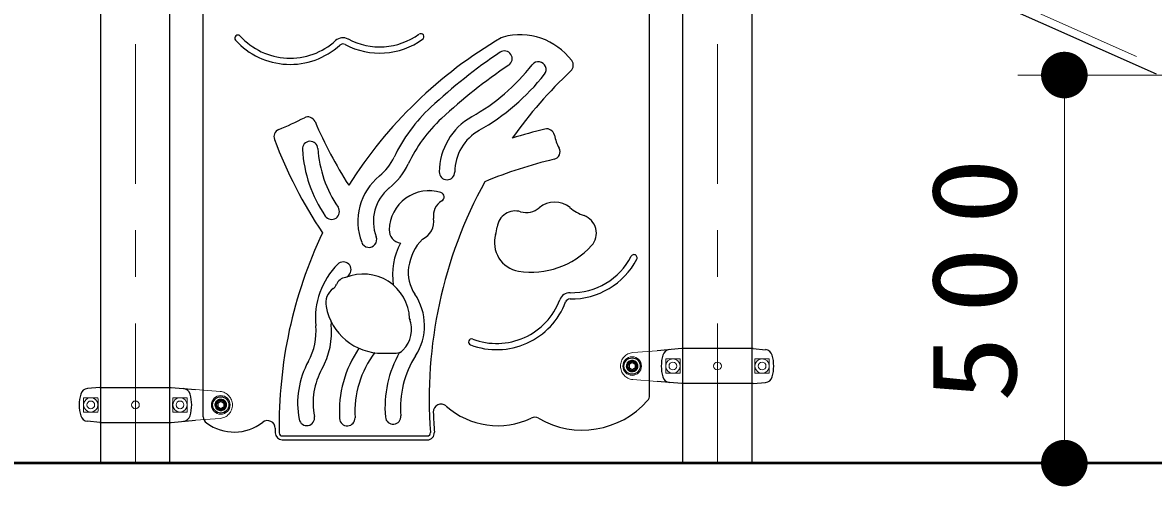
# Model space of a CAD drawing. Units: millimetres on the paper, scale 1:60. Extents: x -385 to 76, y -594 to 267.
# Drawn here: x -308.87 to -284.59, y -111.14 to -101.18 of the extents above; entities that cross this region are included whole.
import ezdxf

# ---------------------------------------------------------------- set-up
doc = ezdxf.new("R2010")
doc.units = ezdxf.units.MM
doc.linetypes.add('USER1', pattern=[4.5, 2.5, -2])
doc.linetypes.add('USER2', pattern=[6, 3, -1, 1, -1])
doc.layers.add('1_60', color=7, linetype='Continuous', lineweight=25)
doc.styles.add('ＭＳ ゴシック', font='')
doc.styles.get('ＭＳ ゴシック').set_extended_font_data('MS Gothic')

# ---------------------------------------------------------------- blocks, each defined once
blk = doc.blocks.new('filled_dot')
at = {"color": 0, "linetype": 'Continuous', "lineweight": -2, "const_width": 1.25}
blk.add_lwpolyline([(-0.625, 0, 1), (0.625, 0, 1)], format="xyb", close=True, dxfattribs=at)

msp = doc.modelspace()

# ---------------------------------------------------------------- linework, layer by layer
at = {"layer": '1_60', "linetype": 'USER2', "lineweight": 13}
for p, q in [((-306.452, -110.643), (-306.452, -77.309)), ((-293.952, -110.643), (-293.952, -77.309))]:
    msp.add_line(p, q, dxfattribs=at)
at = {"layer": '1_60'}
for p, q in [((-307.195, -110.643), (-307.195, -77.659)), ((-305.71, -110.643), (-305.71, -77.659)), ((-294.695, -110.643), (-294.695, -77.659)), ((-293.21, -110.643), (-293.21, -77.659)), ((-304.994, -109.647), (-304.994, -94.642)), ((-295.41, -109.189), (-295.41, -94.642)), ((-301.144, -108.282), (-300.854, -108.281)), ((-303.298, -110.059), (-300.182, -110.059))]:
    msp.add_line(p, q, dxfattribs=at)
at = {"layer": '1_60', "color": 2}
for p, q in [((-293.754, -98.182), (-284.532, -102.281)), ((-300.564, -107.538), (-300.555, -107.564)), ((-294.719, -108.184), (-295.244, -108.23)), ((-293.185, -108.184), (-294.719, -108.184)), ((-293.185, -108.184), (-292.922, -108.207)), ((-307.219, -109.018), (-307.482, -109.041)), ((-307.219, -109.018), (-305.685, -109.018)), ((-305.686, -109.018), (-305.161, -109.064)), ((-294.719, -108.934), (-295.244, -108.889)), ((-293.185, -108.934), (-294.719, -108.934)), ((-293.185, -108.934), (-292.922, -108.911)), ((-307.219, -109.768), (-307.482, -109.745)), ((-305.686, -109.768), (-305.161, -109.722)), ((-307.219, -109.768), (-305.685, -109.768))]:
    msp.add_line(p, q, dxfattribs=at)
at = {"layer": '1_60', "color": 190, "linetype": 'USER1', "lineweight": 13}
msp.add_line((-287.241, -100.894), (-284.591, -102.072), dxfattribs=at)
at = {"layer": '1_60', "lineweight": 13}
for p, q in [((-282.452, -102.309), (-287.503, -102.309)), ((-286.503, -110.643), (-286.503, -102.309))]:
    msp.add_line(p, q, dxfattribs=at)
at = {"layer": '1_60', "color": 94}
msp.add_line((-300.143, -104.791), (-300.155, -104.794), dxfattribs=at)
at = {"layer": '1_60', "color": 2, "linetype": 'USER1', "lineweight": 13}
for p, q in [((-295.244, -108.23), (-295.769, -108.269)), ((-295.244, -108.889), (-295.769, -108.85)), ((-305.161, -109.064), (-304.635, -109.102)), ((-305.161, -109.722), (-304.635, -109.683))]:
    msp.add_line(p, q, dxfattribs=at)
at = {"layer": '1_60', "color": 4}
for p, q in [((-295.852, -108.521), (-295.785, -108.482)), ((-295.852, -108.521), (-295.852, -108.598)), ((-295.785, -108.482), (-295.719, -108.521)), ((-295.719, -108.521), (-295.719, -108.598)), ((-295.852, -108.598), (-295.785, -108.636)), ((-295.785, -108.636), (-295.719, -108.598)), ((-304.686, -109.354), (-304.619, -109.316)), ((-304.686, -109.354), (-304.686, -109.431)), ((-304.686, -109.431), (-304.619, -109.47)), ((-304.619, -109.316), (-304.552, -109.354)), ((-304.619, -109.47), (-304.552, -109.431)), ((-304.552, -109.354), (-304.552, -109.431))]:
    msp.add_line(p, q, dxfattribs=at)
at = {"layer": '1_60', "color": 2, "lineweight": 13}
for p, q in [((-295.064, -108.713), (-295.064, -108.405)), ((-294.756, -108.405), (-295.064, -108.405)), ((-293.148, -108.405), (-292.84, -108.405)), ((-292.84, -108.713), (-292.84, -108.405)), ((-294.756, -108.713), (-295.064, -108.713)), ((-293.148, -108.713), (-292.84, -108.713)), ((-307.565, -109.547), (-307.565, -109.239)), ((-307.257, -109.239), (-307.565, -109.239)), ((-305.648, -109.239), (-305.34, -109.239)), ((-305.34, -109.547), (-305.34, -109.239)), ((-307.257, -109.547), (-307.565, -109.547)), ((-305.648, -109.547), (-305.34, -109.547))]:
    msp.add_line(p, q, dxfattribs=at)
at = {"layer": '1_60', "color": 40}
msp.add_line((-303.298, -110.143), (-300.182, -110.143), dxfattribs=at)
at = {"layer": '1_60', "lineweight": 50}
msp.add_line((-183.216, -110.643), (-349.037, -110.643), dxfattribs=at)
at = {"layer": '1_60', "lineweight": 13}
for centre in [(-295.785, -108.559), (-304.619, -109.393)]:
    msp.add_circle(centre, 0.2, dxfattribs=at)
at = {"layer": '1_60', "color": 4}
for centre in [(-295.785, -108.559), (-304.619, -109.393)]:
    msp.add_circle(centre, 0.175, dxfattribs=at)
at = {"layer": '1_60', "color": 2, "linetype": 'USER1', "lineweight": 13}
for centre in [(-295.785, -108.559), (-304.619, -109.393)]:
    msp.add_circle(centre, 0.125, dxfattribs=at)
at = {"layer": '1_60'}
for centre in [(-295.785, -108.559), (-304.619, -109.393)]:
    msp.add_circle(centre, 0.108, dxfattribs=at)
at = {"layer": '1_60', "color": 4, "linetype": 'USER1', "lineweight": 13}
for centre in [(-295.785, -108.559), (-304.619, -109.393)]:
    msp.add_circle(centre, 0.104, dxfattribs=at)
at = {"layer": '1_60', "color": 4, "lineweight": 13}
for centre in [(-295.785, -108.559), (-304.619, -109.393)]:
    msp.add_circle(centre, 0.0917, dxfattribs=at)
at = {"layer": '1_60', "color": 2, "lineweight": 13}
for centre, radius in [((-294.91, -108.559), 0.154), ((-294.91, -108.559), 0.0833), ((-293.952, -108.559), 0.0833), ((-292.994, -108.559), 0.154), ((-292.994, -108.559), 0.0833), ((-307.411, -109.393), 0.154), ((-305.494, -109.393), 0.154), ((-307.411, -109.393), 0.0833), ((-306.452, -109.393), 0.0833), ((-305.494, -109.393), 0.0833)]:
    msp.add_circle(centre, radius, dxfattribs=at)
at = {"layer": '1_60', "color": 2}
for centre, radius, start, end in [((-304.253, -101.516), 0.0667, 42.2121, 222.2121), ((-303.13, -100.497), 1.45, 222.2121, 312.3662), ((-301.206, -100.254), 1.45, 242.0289, 305.5826), ((-300.323, -101.487), 0.0667, 305.5826, 125.5826), ((-298.514, -101.653), 0.167, 105.2571, 120.3717), ((-298.193, -102.832), 1.388, 36.8621, 105.2571), ((-303.13, -100.497), 1.583, 222.2121, 312.3662), ((-301.995, -101.741), 0.233, 62.0289, 132.3662), ((-301.995, -101.741), 0.1, 62.0289, 132.3662), ((-301.206, -100.254), 1.583, 242.0289, 305.5826), ((-293.722, -109.829), 9.643, 120.3717, 147.6884), ((-290.5, -109.25), 9.643, 133.1967, 144.6197), ((-297.215, -102.099), 0.167, 313.1967, 36.8621), ((-307.141, -94.603), 9.643, 292.983, 296.5954), ((-302.749, -103.375), 0.167, 23.2989, 116.5954), ((-293.739, -99.494), 9.643, 203.2989, 212.4908), ((-303.31, -103.634), 0.167, 112.983, 200.5228), ((-294.435, -100.312), 9.643, 200.5228, 213.9412), ((-297.091, -105.534), 1.583, 269.0289, 332.5826), ((-297.091, -105.534), 1.45, 269.0289, 332.5826), ((-295.745, -106.232), 0.0667, 332.5826, 152.5826), ((-297.12, -107.217), 0.233, 89.0289, 159.3662), ((-298.695, -106.624), 1.583, 249.2121, 339.3662), ((-298.695, -106.624), 1.45, 249.2121, 339.3662), ((-297.12, -107.217), 0.1, 89.0289, 159.3662), ((-299.233, -108.042), 0.0667, 69.2121, 249.2121), ((-294.967, -108.373), 0.167, 95, 163.8038), ((-292.937, -108.373), 0.167, 16.1962, 85), ((-294.327, -108.559), 0.833, 163.8038, 196.1962), ((-293.577, -108.559), 0.833, 343.8037, 16.1962), ((-294.967, -108.745), 0.167, 196.1962, 265), ((-292.937, -108.745), 0.167, 275, 343.8037), ((-306.827, -109.393), 0.833, 163.8038, 196.1962), ((-307.467, -109.207), 0.167, 95, 163.8038), ((-305.437, -109.207), 0.167, 16.1962, 85), ((-306.077, -109.393), 0.833, 343.8037, 16.1962), ((-307.467, -109.579), 0.167, 196.1962, 265), ((-305.437, -109.579), 0.167, 275, 343.8037)]:
    msp.add_arc(centre, radius, start, end, dxfattribs=at)
at = {"layer": '1_60', "color": 94}
for centre, radius, start, end in [((-292.006, -111.687), 11.879, 123.8361, 133.0002), ((-298.528, -101.958), 0.167, 303.8361, 123.8361), ((-292.006, -111.687), 11.546, 123.8361, 133.0002), ((-301.395, -99.37), 4.404, 299.4278, 321.9009), ((-297.798, -102.19), 0.167, 321.9009, 141.9009), ((-301.395, -99.37), 4.737, 299.4278, 321.9009), ((-297.674, -105.609), 3.569, 133.0002, 154.5509), ((-298.559, -104.397), 1.367, 119.4278, 179.7029), ((-297.674, -105.609), 3.235, 133.0002, 154.5509), ((-298.559, -104.397), 1.034, 119.4278, 179.7029), ((-302.7, -103.898), 0.167, 3.4799, 183.4799), ((-300.038, -103.736), 2.833, 183.4799, 214.395), ((-300.038, -103.736), 2.5, 183.4799, 214.395), ((-301.944, -103.577), 1.16, 309.1907, 334.5509), ((-301.944, -103.577), 1.494, 309.1907, 334.5509), ((-299.76, -104.39), 0.167, 179.7029, 359.7029), ((-300.414, -105.453), 1.261, 129.1907, 200.8345), ((-300.414, -105.453), 0.928, 129.1907, 200.8345), ((-300.149, -105.647), 0.854, 72.4004, 178.9517), ((-299.921, -104.927), 0.0982, 299.5459, 72.4004), ((-302.239, -105.242), 0.167, 214.395, 34.395), ((-299.695, -105.325), 0.359, 119.5459, 189.8877), ((-300.452, -105.457), 0.409, 293.4422, 9.8877), ((-300.721, -105.637), 0.282, 178.9517, 262.264), ((-301.437, -105.843), 0.167, 200.8345, 20.8345), ((-299.489, -106.599), 1.109, 136.2627, 171.3655), ((-299.489, -106.599), 1.442, 151.7531, 188.8754), ((-301.989, -106.489), 0.167, 316.4709, 135.0544), ((-300.944, -107.533), 1.644, 135.0544, 185.6453), ((-299.781, -106.555), 0.813, 171.3655, 214.3241), ((-301.443, -107.689), 1.199, 327.2551, 34.3241), ((-303.878, -107.823), 1.305, 330.9382, 5.6453), ((-303.878, -107.823), 1.639, 330.9382, 5.6453), ((-299.638, -109.544), 2.435, 145.778, 183.3593), ((-299.638, -109.544), 2.102, 142.7304, 183.3593), ((-298.713, -109.445), 2.38, 150.2494, 185.0523), ((-301.128, -109.351), 1.841, 150.9382, 190.9981), ((-298.713, -109.445), 2.047, 147.2551, 185.0523), ((-301.128, -109.351), 1.508, 150.9382, 190.9981), ((-302.772, -109.671), 0.167, 190.9981, 10.9981), ((-301.903, -109.677), 0.167, 183.3593, 3.3592), ((-300.918, -109.64), 0.167, 185.0523, 5.0523)]:
    msp.add_arc(centre, radius, start, end, dxfattribs=at)
at = {"layer": '1_60', "color": 40}
for centre, radius, start, end in [((-295.239, -113.501), 10.319, 103.5537, 107.6182), ((-297.619, -103.632), 0.167, 11.9482, 103.5537), ((-296.435, -103.382), 1.043, 191.9482, 208.2972), ((-297.5, -103.955), 0.167, 283.3238, 28.2972), ((-295.239, -113.501), 9.643, 103.3238, 112.615), ((-290.5, -109.25), 9.643, 151.1642, 184.3845), ((-293.722, -109.829), 9.643, 154.6204, 180.9785), ((-303.298, -109.993), 0.15, 180.9785, 270), ((-303.298, -109.993), 0.0667, 180.9785, 270), ((-300.182, -109.993), 0.0667, 270, 4.3845)]:
    msp.add_arc(centre, radius, start, end, dxfattribs=at)
at = {"layer": '1_60'}
for centre, radius, start, end in [((-297.447, -105.547), 0.51, 50.0349, 130.6584), ((-298.292, -105.622), 0.394, 73.3441, 172.7234), ((-298.057, -104.837), 0.426, 253.3441, 310.6584), ((-296.492, -104.407), 0.977, 230.0349, 250.4814), ((-296.951, -105.703), 0.398, 317.7813, 70.4814), ((-299.704, -105.442), 1.03, 343.4715, 352.7234), ((-298.125, -105.91), 0.617, 163.4715, 260.7715), ((-297.945, -104.802), 1.74, 260.7715, 317.7813), ((-301.556, -107.575), 0.992, 2.1199, 112.7034), ((-302.335, -106.724), 0.214, 306.6009, 337.5873), ((-301.918, -106.896), 0.237, 95.0017, 157.5873), ((-300.944, -107.533), 1.311, 135.0544, 137.4601), ((-301.975, -107.208), 0.39, 126.6008, 190.7499), ((-301.149, -107.052), 1.231, 190.7499, 270.2462), ((-301.165, -107.767), 0.643, 315.4016, 20.8633), ((-300.944, -107.533), 1.311, 182.7854, 185.6453), ((-300.855, -108.074), 0.207, 270.2462, 315.4016), ((-295.577, -109.189), 0.167, 318.5713, 0), ((-299.889, -109.541), 0.167, 48.2213, 181.7729), ((-298.671, -108.178), 1.662, 228.2213, 295.6757), ((-296.857, -108.059), 1.874, 239.9632, 318.5713), ((-304.827, -109.647), 0.167, 180, 233.5782), ((-303.616, -109.897), 0.167, 0.3907, 127.9006), ((-290.5, -109.25), 9.56, 181.7729, 184.3845), ((-297.878, -109.825), 0.167, 59.9633, 115.6757), ((-304.332, -108.976), 1, 233.5782, 307.9006), ((-293.722, -109.829), 9.727, 180.3907, 180.9785), ((-300.182, -109.993), 0.15, 270, 4.3845)]:
    msp.add_arc(centre, radius, start, end, dxfattribs=at)
at = {"layer": '1_60', "color": 2, "linetype": 'USER1', "lineweight": 13}
for centre, start, end in [((-295.744, -108.559), 95, 265), ((-304.66, -109.393), 275, 85)]:
    msp.add_arc(centre, 0.291, start, end, dxfattribs=at)
at = {"layer": '1_60', "color": 2, "lineweight": 13}
for centre, start, end in [((-296.89, -108.559), 355.8705, 4.1295), ((-291.014, -108.559), 175.8705, 184.1295), ((-309.39, -109.393), 355.8705, 4.1295), ((-303.514, -109.393), 175.8705, 184.1295)]:
    msp.add_arc(centre, 2.139, start, end, dxfattribs=at)
at = {"layer": '1_60', "color": 94}
msp.add_open_spline([(-301.868, -106.604), (-301.87, -106.606), (-301.871, -106.607), (-301.873, -106.609), (-301.874, -106.61), (-301.876, -106.612), (-301.877, -106.613), (-301.879, -106.615), (-301.88, -106.617), (-301.882, -106.618), (-301.883, -106.62), (-301.885, -106.622), (-301.886, -106.623), (-301.888, -106.625), (-301.889, -106.626), (-301.891, -106.628), (-301.892, -106.63), (-301.894, -106.631), (-301.895, -106.633), (-301.897, -106.634), (-301.898, -106.636), (-301.9, -106.638), (-301.901, -106.639), (-301.903, -106.641), (-301.904, -106.643), (-301.905, -106.644), (-301.907, -106.646), (-301.908, -106.647), (-301.91, -106.649), (-301.911, -106.651), (-301.913, -106.652)], degree=3, knots=[0, 0, 0, 0, 1, 1, 1, 2, 2, 2, 3, 3, 3, 4, 4, 4, 5, 5, 5, 6, 6, 6, 7, 7, 7, 8, 8, 8, 9, 9, 9, 10, 10, 10, 10], dxfattribs=at)

# ---------------------------------------------------------------- block references
at = {"layer": '1_60', "lineweight": 13, "xscale": 0.4, "yscale": 0.4}
for p, rotation in [((-286.503, -102.309), 270), ((-286.503, -110.643), 90)]:
    msp.add_blockref('filled_dot', p, dxfattribs=dict(at, rotation=rotation))

# ---------------------------------------------------------------- texts
at = {"layer": '1_60', "insert": (-287.503, -106.476), "char_height": 1.833, "attachment_point": 8, "rotation": 90, "style": 'ＭＳ ゴシック'}
msp.add_mtext('\\T1.33;\\W1.15;500', dxfattribs=at)

doc.saveas('drawing.dxf')
